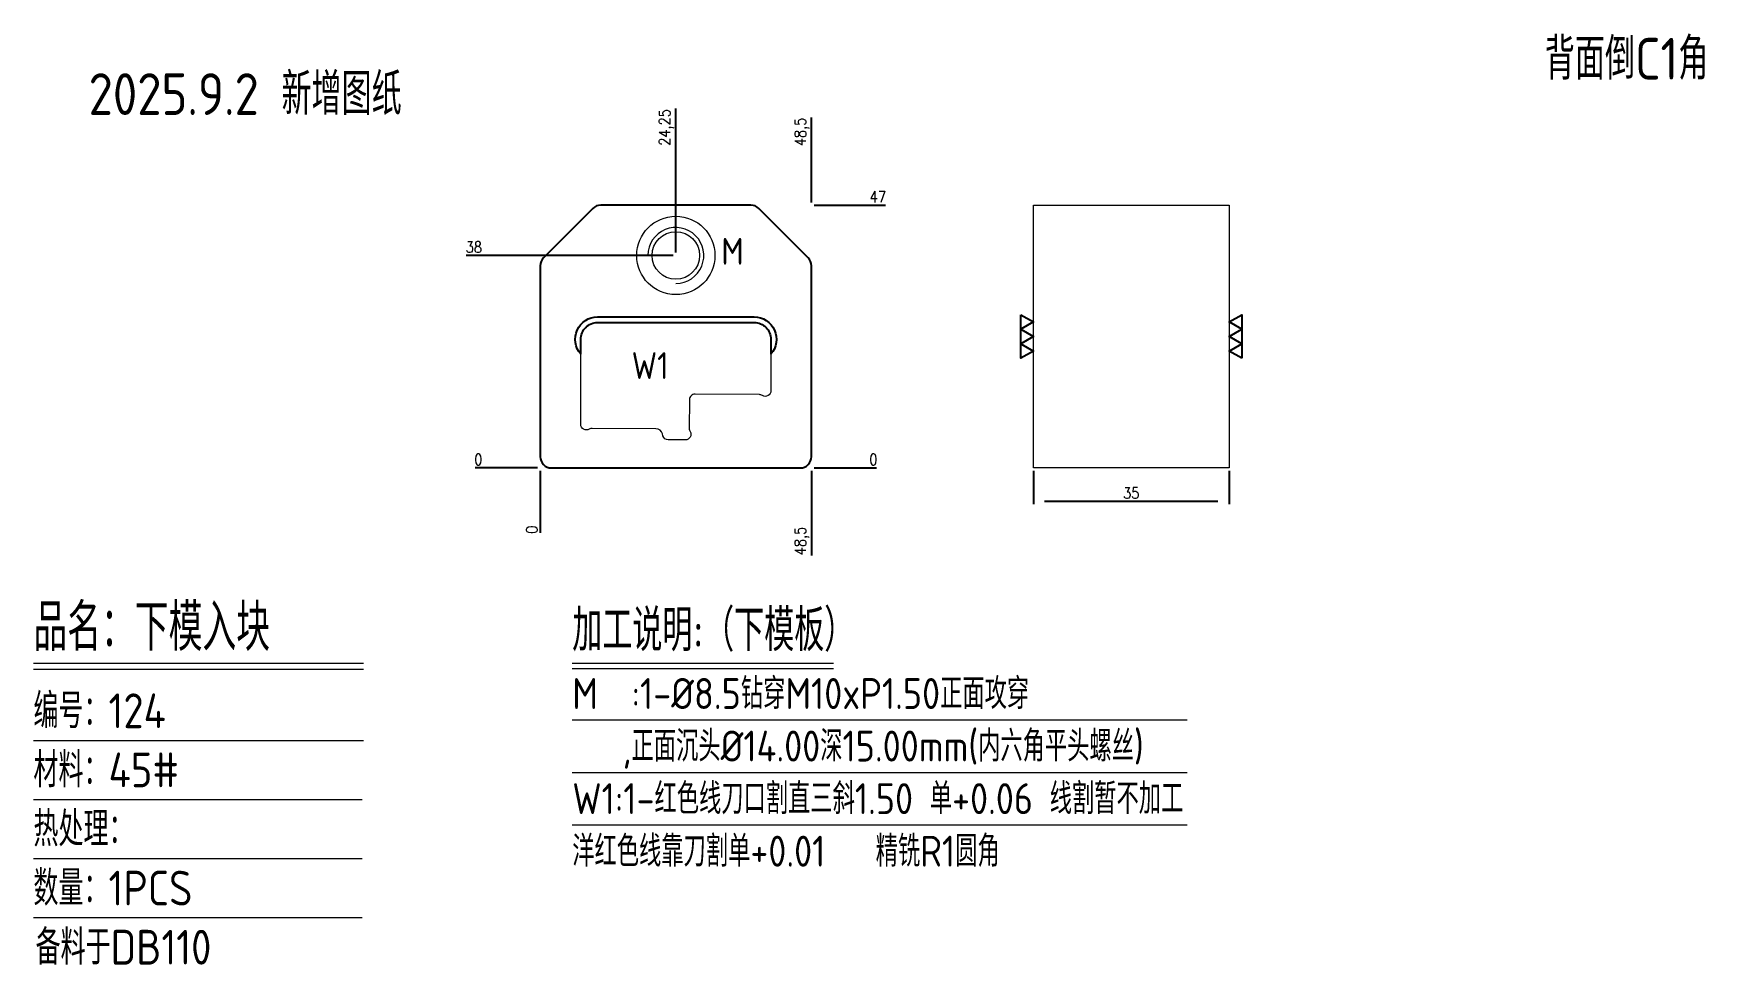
# Model space of a CAD drawing. Header units: millimetres. Extents: x 98466 to 98765, y 1592 to 1758.
import ezdxf
from ezdxf.enums import TextEntityAlignment as Align

# ---------------------------------------------------------------- set-up
doc = ezdxf.new("R2010")
doc.units = ezdxf.units.MM
for name, color, linetype in [('DIE_P', 2, 'Continuous'), ('DIM', 4, 'Continuous'), ('PH', 255, 'Continuous'), ('PS_O', 40, 'Continuous'), ('TEXT', 4, 'Continuous')]:
    doc.layers.add(name, color=color, linetype=linetype)
doc.styles.add('gbenor', font='gbenor.shx', dxfattribs={"bigfont": 'gbcbig.shx'})
doc.styles.get("Standard").update_dxf_attribs({"font": 'txt.shx', "width": 0.85, "bigfont": 'ctxt.shx'})
doc.dimstyles.new('T-2-WX', dxfattribs={"dimtxt": 2, "dimasz": 2, "dimexe": 0.5, "dimexo": 0.5, "dimgap": 0.5, "dimtad": 1, "dimtxsty": 'Standard', "dimblk": 'OPEN30', "dimcen": 0, "dimazin": 3, "dimtfac": 1, "dimtmove": 0, "dimatfit": 3, "dimldrblk": 'OPEN30', "dimlwd": -1, "dimlwe": -1})

# ---------------------------------------------------------------- blocks, each defined once
blk = doc.blocks.new('*D7579')
at = {"layer": 'Defpoints', "color": 0}
for p in [(98556.85, 1680.49), (98605.35, 1680.49), (98615.35, 1680.49)]:
    blk.add_point(p, dxfattribs=at)
at = {"layer": 'DIM', "color": 0}
blk.add_line((98605.85, 1680.49), (98616.98, 1680.49), dxfattribs=at)
at = {"layer": 'DIM', "color": 0, "lineweight": 5, "insert": (98616.42, 1681.99), "char_height": 2, "attachment_point": 5}
blk.add_mtext('0', dxfattribs=at)
blk = doc.blocks.new('_Open30')
blk = doc.blocks.new('*D7580')
at = {"layer": 'Defpoints', "color": 0}
for p in [(98605.35, 1727.49), (98615.35, 1727.49), (98556.85, 1680.49)]:
    blk.add_point(p, dxfattribs=at)
at = {"layer": 'DIM', "color": 0}
for p, q in [((98605.85, 1727.49), (98609.35, 1727.49)), ((98609.35, 1727.49), (98611.35, 1727.49)), ((98611.35, 1727.49), (98618.6, 1727.49))]:
    blk.add_line(p, q, dxfattribs=at)
at = {"layer": 'DIM', "color": 0, "insert": (98617.22, 1728.99), "char_height": 2, "attachment_point": 5}
blk.add_mtext('47', dxfattribs=at)
blk = doc.blocks.new('*D7581')
at = {"layer": 'Defpoints', "color": 0}
for p in [(98546.85, 1680.49), (98556.85, 1680.49), (98556.85, 1680.49)]:
    blk.add_point(p, dxfattribs=at)
at = {"layer": 'DIM', "color": 0}
blk.add_line((98556.35, 1680.49), (98545.22, 1680.49), dxfattribs=at)
at = {"layer": 'DIM', "color": 0, "lineweight": 5, "insert": (98545.78, 1681.99), "char_height": 2, "attachment_point": 5}
blk.add_mtext('0', dxfattribs=at)
blk = doc.blocks.new('*D7582')
at = {"layer": 'Defpoints', "color": 0}
for p in [(98546.85, 1718.49), (98581.1, 1718.49), (98556.85, 1680.49)]:
    blk.add_point(p, dxfattribs=at)
at = {"layer": 'DIM', "color": 0}
for p, q in [((98550.85, 1718.49), (98543.6, 1718.49)), ((98554.85, 1718.49), (98550.85, 1718.49)), ((98580.6, 1718.49), (98554.85, 1718.49))]:
    blk.add_line(p, q, dxfattribs=at)
at = {"layer": 'DIM', "color": 0, "insert": (98544.97, 1719.99), "char_height": 2, "attachment_point": 5}
blk.add_mtext('38', dxfattribs=at)
blk = doc.blocks.new('*D7583')
at = {"layer": 'Defpoints', "color": 0}
for p in [(98556.85, 1680.49), (98605.35, 1680.49), (98605.35, 1670.49)]:
    blk.add_point(p, dxfattribs=at)
at = {"layer": 'DIM', "color": 0}
for p, q in [((98605.35, 1679.99), (98605.35, 1676.49)), ((98605.35, 1676.49), (98605.35, 1674.49)), ((98605.35, 1674.49), (98605.35, 1664.81))]:
    blk.add_line(p, q, dxfattribs=at)
at = {"layer": 'DIM', "color": 0, "lineweight": 5, "insert": (98603.66, 1667.4), "char_height": 2, "attachment_point": 5, "rotation": 90}
blk.add_mtext('48,5', dxfattribs=at)
blk = doc.blocks.new('*D7584')
at = {"layer": 'Defpoints', "color": 0}
for p in [(98556.85, 1680.49), (98556.85, 1680.49), (98556.85, 1670.49)]:
    blk.add_point(p, dxfattribs=at)
at = {"layer": 'DIM', "color": 0}
blk.add_line((98556.85, 1679.99), (98556.85, 1668.86), dxfattribs=at)
at = {"layer": 'DIM', "color": 0, "lineweight": 5, "insert": (98555.35, 1669.42), "char_height": 2, "attachment_point": 5, "rotation": 90}
blk.add_mtext('0', dxfattribs=at)
blk = doc.blocks.new('*D7585')
at = {"layer": 'Defpoints', "color": 0}
for p in [(98605.35, 1737.49), (98605.35, 1727.49), (98556.85, 1680.49)]:
    blk.add_point(p, dxfattribs=at)
at = {"layer": 'DIM', "color": 0}
for p, q in [((98605.35, 1733.49), (98605.35, 1743.17)), ((98605.35, 1731.49), (98605.35, 1733.49)), ((98605.35, 1727.99), (98605.35, 1731.49))]:
    blk.add_line(p, q, dxfattribs=at)
at = {"layer": 'DIM', "color": 0, "insert": (98603.66, 1740.58), "char_height": 2, "attachment_point": 5, "rotation": 90}
blk.add_mtext('48,5', dxfattribs=at)
blk = doc.blocks.new('*D7586')
at = {"layer": 'Defpoints', "color": 0}
for p in [(98581.1, 1737.49), (98581.1, 1718.49), (98556.85, 1680.49)]:
    blk.add_point(p, dxfattribs=at)
at = {"layer": 'DIM', "color": 0}
for p, q in [((98581.1, 1733.49), (98581.1, 1744.79)), ((98581.1, 1729.49), (98581.1, 1733.49)), ((98581.1, 1718.99), (98581.1, 1729.49))]:
    blk.add_line(p, q, dxfattribs=at)
at = {"layer": 'DIM', "color": 0, "insert": (98579.41, 1741.39), "char_height": 2, "attachment_point": 5, "rotation": 90}
blk.add_mtext('24,25', dxfattribs=at)
blk = doc.blocks.new('*D7587')
at = {"layer": 'Defpoints', "color": 0}
for p in [(98645.03, 1680.49), (98680.03, 1680.49), (98645.03, 1674.49)]:
    blk.add_point(p, dxfattribs=at)
at = {"layer": 'DIM', "color": 0}
for p, q in [((98645.03, 1679.99), (98645.03, 1673.99)), ((98680.03, 1679.99), (98680.03, 1673.99)), ((98678.03, 1674.49), (98647.03, 1674.49))]:
    blk.add_line(p, q, dxfattribs=at)
at = {"layer": 'DIM', "color": 0, "lineweight": 5, "insert": (98662.53, 1675.99), "char_height": 2, "attachment_point": 5}
blk.add_mtext('35', dxfattribs=at)

msp = doc.modelspace()

# ---------------------------------------------------------------- linework, layer by layer
at = {"layer": 'DIE_P', "linetype": 'Continuous'}
msp.add_lwpolyline([(98594.52, 1727.491), (98567.677, 1727.491, 0.1989124), (98566.263, 1726.905), (98557.434, 1718.077, 0.1989124), (98556.848, 1716.663), (98556.848, 1682.491, 0.4142136), (98558.848, 1680.491), (98603.348, 1680.491, 0.4142136), (98605.348, 1682.491), (98605.348, 1716.663, 0.1989124), (98604.763, 1718.077), (98595.934, 1726.905, 0.1989124)], format="xyb", close=True, dxfattribs=at)
at = {"layer": 'DIE_P', "linetype": 'Continuous', "lineweight": 18, "ltscale": 10}
msp.add_lwpolyline([(98645.034, 1727.491), (98680.034, 1727.491), (98680.034, 1680.491), (98645.034, 1680.491)], close=True, dxfattribs=at)
at = {"layer": 'DIE_P', "lineweight": 18}
msp.add_lwpolyline([(98581.098, 1713.491, 2.4142136), (98576.098, 1718.491)], format="xyb", dxfattribs=at)
at = {"layer": 'DIE_P', "color": 3, "linetype": 'Continuous'}
msp.add_lwpolyline([(98564.098, 1700.845, -0.6457513), (98567.098, 1707.491), (98595.098, 1707.491, -0.6457513), (98598.098, 1700.845)], format="xyb", dxfattribs=at)
at = {"layer": 'DIE_P', "color": 6, "linetype": 'Continuous'}
msp.add_lwpolyline([(98564.098, 1700.845), (98564.098, 1703.491, -0.4142136), (98567.098, 1706.491), (98595.098, 1706.491, -0.4142136), (98598.098, 1703.491), (98598.098, 1700.845)], format="xyb", dxfattribs=at)
at = {"layer": 'DIE_P', "color": 1, "linetype": 'Continuous', "lineweight": 5}
msp.add_lwpolyline([(98598.098, 1700.845), (98598.098, 1694.285, -0.5901487), (98596.566, 1693.438, 0.1395991), (98596.04, 1693.592), (98584.539, 1693.672, 0.4143318), (98583.532, 1692.679), (98583.498, 1687.54, 0.1395991), (98583.645, 1687.012, -0.5855949), (98582.791, 1685.491), (98579.752, 1685.491, -0.3417167), (98578.784, 1686.24), (98578.699, 1686.568, 0.3394434), (98577.547, 1687.467), (98566.146, 1687.56, 0.1395991), (98565.618, 1687.414, -0.5850641), (98564.098, 1688.269), (98564.098, 1700.845)], format="xyb", dxfattribs=at)
at = {"layer": 'DIE_P', "linetype": 'Continuous', "lineweight": 18, "ltscale": 10}
msp.add_circle((98581.098, 1718.491), 7, dxfattribs=at)
at = {"layer": 'DIE_P', "lineweight": 18}
msp.add_circle((98581.098, 1718.491), 4.25, dxfattribs=at)
at = {"layer": 'DIM', "color": 4, "linetype": 'Continuous', "lineweight": 5}
for p, q in [((98466.217, 1645.589), (98525.266, 1645.589)), ((98466.217, 1644.5), (98525.266, 1644.5)), ((98466.217, 1631.752), (98525.266, 1631.752)), ((98466.217, 1621.18), (98525.009, 1621.18)), ((98466.217, 1610.609), (98525.009, 1610.609)), ((98466.217, 1600.037), (98525.009, 1600.037))]:
    msp.add_line(p, q, dxfattribs=at)
at = {"layer": 'PS_O', "color": 4}
for points in [[(98642.784, 1707.888), (98645.034, 1706.589), (98642.784, 1705.29), (98645.034, 1703.991), (98642.784, 1702.692), (98645.034, 1701.393), (98642.784, 1700.094), (98642.784, 1707.888)], [(98682.284, 1700.094), (98680.034, 1701.393), (98682.284, 1702.692), (98680.034, 1703.991), (98682.284, 1705.29), (98680.034, 1706.589), (98682.284, 1707.888), (98682.284, 1700.094)]]:
    msp.add_lwpolyline(points, close=True, dxfattribs=at)
at = {"layer": 'TEXT', "color": 3, "lineweight": 5}
for p, q in [((98562.572, 1645.576), (98609.287, 1645.576)), ((98562.572, 1644.608), (98609.287, 1644.608)), ((98562.572, 1635.429), (98672.507, 1635.429)), ((98562.572, 1626.029), (98672.507, 1626.029)), ((98562.572, 1616.628), (98672.507, 1616.628))]:
    msp.add_line(p, q, dxfattribs=at)

# ---------------------------------------------------------------- texts
at = {"layer": 'DIM', "color": 3, "linetype": 'Continuous', "lineweight": 5, "style": 'gbenor'}
for s, height, p in [('品名：下模入块', 8.3952, (98466.217, 1647.765)), ('编号：124', 6.2186, (98466.217, 1633.929)), ('材料：45#', 6.2186, (98466.217, 1623.357)), ('热处理： ', 6.2186, (98466.217, 1612.785)), ('数量：1PCS', 6.2186, (98466.217, 1602.213)), ('备料于DB110', 6.2186, (98466.595, 1591.642))]:
    msp.add_text(s, height=height, dxfattribs=at).set_placement(p)
at = {"layer": 'PH', "color": 6, "linetype": 'Continuous', "style": 'gbenor'}
msp.add_text('2025.9.2 新增图纸', height=7.46496, dxfattribs=at).set_placement((98504.077, 1747.751), align=Align.MIDDLE)
at = {"layer": 'TEXT', "color": 4, "lineweight": 18, "style": 'gbenor'}
msp.add_text('背面倒C1角', height=7.4609, dxfattribs=at).set_placement((98736.496, 1749.944))
at = {"layer": 'TEXT', "color": 4, "style": 'gbenor'}
msp.add_text('M', height=4.8, dxfattribs=at).set_placement((98591.233, 1719.24), align=Align.MIDDLE_CENTER)
at = {"layer": 'TEXT', "color": 4, "lineweight": 5, "style": 'gbenor'}
msp.add_text('W1', height=4.8, dxfattribs=at).set_placement((98576.492, 1698.793), align=Align.MIDDLE_CENTER)
for s, height, p in [('加工说明:（下模板）', 7.465, (98562.572, 1647.705)), ('M  :1-%%C8.5钻穿M10xP1.50正面攻穿', 5.5296, (98562.572, 1637.364)), ('   ,正面沉头%%C14.00深15.00mm(内六角平头螺丝)', 5.5296, (98562.572, 1627.964))]:
    msp.add_text(s, height=height, dxfattribs=at).set_placement(p)
at = {"layer": 'TEXT', "color": 1, "lineweight": 5, "style": 'gbenor'}
msp.add_text('W1:1-红色线刀口割直三斜1.50 单+0.06 线割暂不加工', height=5.5296, dxfattribs=at).set_placement((98562.572, 1618.564))
at = {"layer": 'TEXT', "color": 6, "lineweight": 5, "style": 'gbenor'}
msp.add_text('洋红色线靠刀割单+0.01   精铣R1圆角', height=5.5296, dxfattribs=at).set_placement((98562.572, 1609.163))

# ---------------------------------------------------------------- dimensions: what is measured, and where the dimension line sits
at = {"layer": 'DIM', "color": 4}
for feature_location, offset, dtype, picture, middle in [((98581.098, 1718.491), (0, 19), 1, '*D7586', (98579.408, 1741.391)), ((98605.348, 1727.491), (0, 10), 1, '*D7585', (98603.658, 1740.582)), ((98605.348, 1727.491), (10, 0), 0, '*D7580', (98617.225, 1728.991)), ((98581.098, 1718.491), (-34.25, 0), 0, '*D7582', (98544.972, 1719.991))]:
    dim = msp.add_ordinate_dim(feature_location=feature_location, offset=offset, dtype=dtype, origin=(98556.848, 1680.491), dimstyle='T-2-WX', dxfattribs=at)
    dim.commit()
    dim.dimension.update_dxf_attribs({"geometry": picture, "text_midpoint": middle})
at = {"layer": 'DIM', "color": 4, "lineweight": 5}
for feature_location, offset, dtype, origin, picture, middle in [((98556.848353678, 1680.491050726), (-10, 0), 0, (98556.848353678, 1680.491050726), '*D7581', (98545.781687012, 1681.991050726)), ((98605.348353698, 1680.491050726), (10, 0), 0, (98556.848353678, 1680.491050726), '*D7579', (98616.415020365, 1681.991050726)), ((98556.848353678, 1680.491050726), (0, -10), 1, (98556.848353678, 1680.491050726), '*D7584', (98555.348353678, 1669.424384059)), ((98605.348, 1680.491), (0, -10), 1, (98556.848, 1680.491), '*D7583', (98603.658, 1667.401))]:
    dim = msp.add_ordinate_dim(feature_location=feature_location, offset=offset, dtype=dtype, origin=origin, dimstyle='T-2-WX', dxfattribs=at)
    dim.commit()
    dim.dimension.update_dxf_attribs({"geometry": picture, "text_midpoint": middle})
dim = msp.add_linear_dim(base=(98645.034, 1674.491), p1=(98680.034, 1680.491), p2=(98645.034, 1680.491), dimstyle='T-2-WX', dxfattribs=at)
dim.commit()
dim.dimension.update_dxf_attribs({"geometry": '*D7587', "text_midpoint": (98662.534, 1675.991)})

doc.saveas('drawing.dxf')
